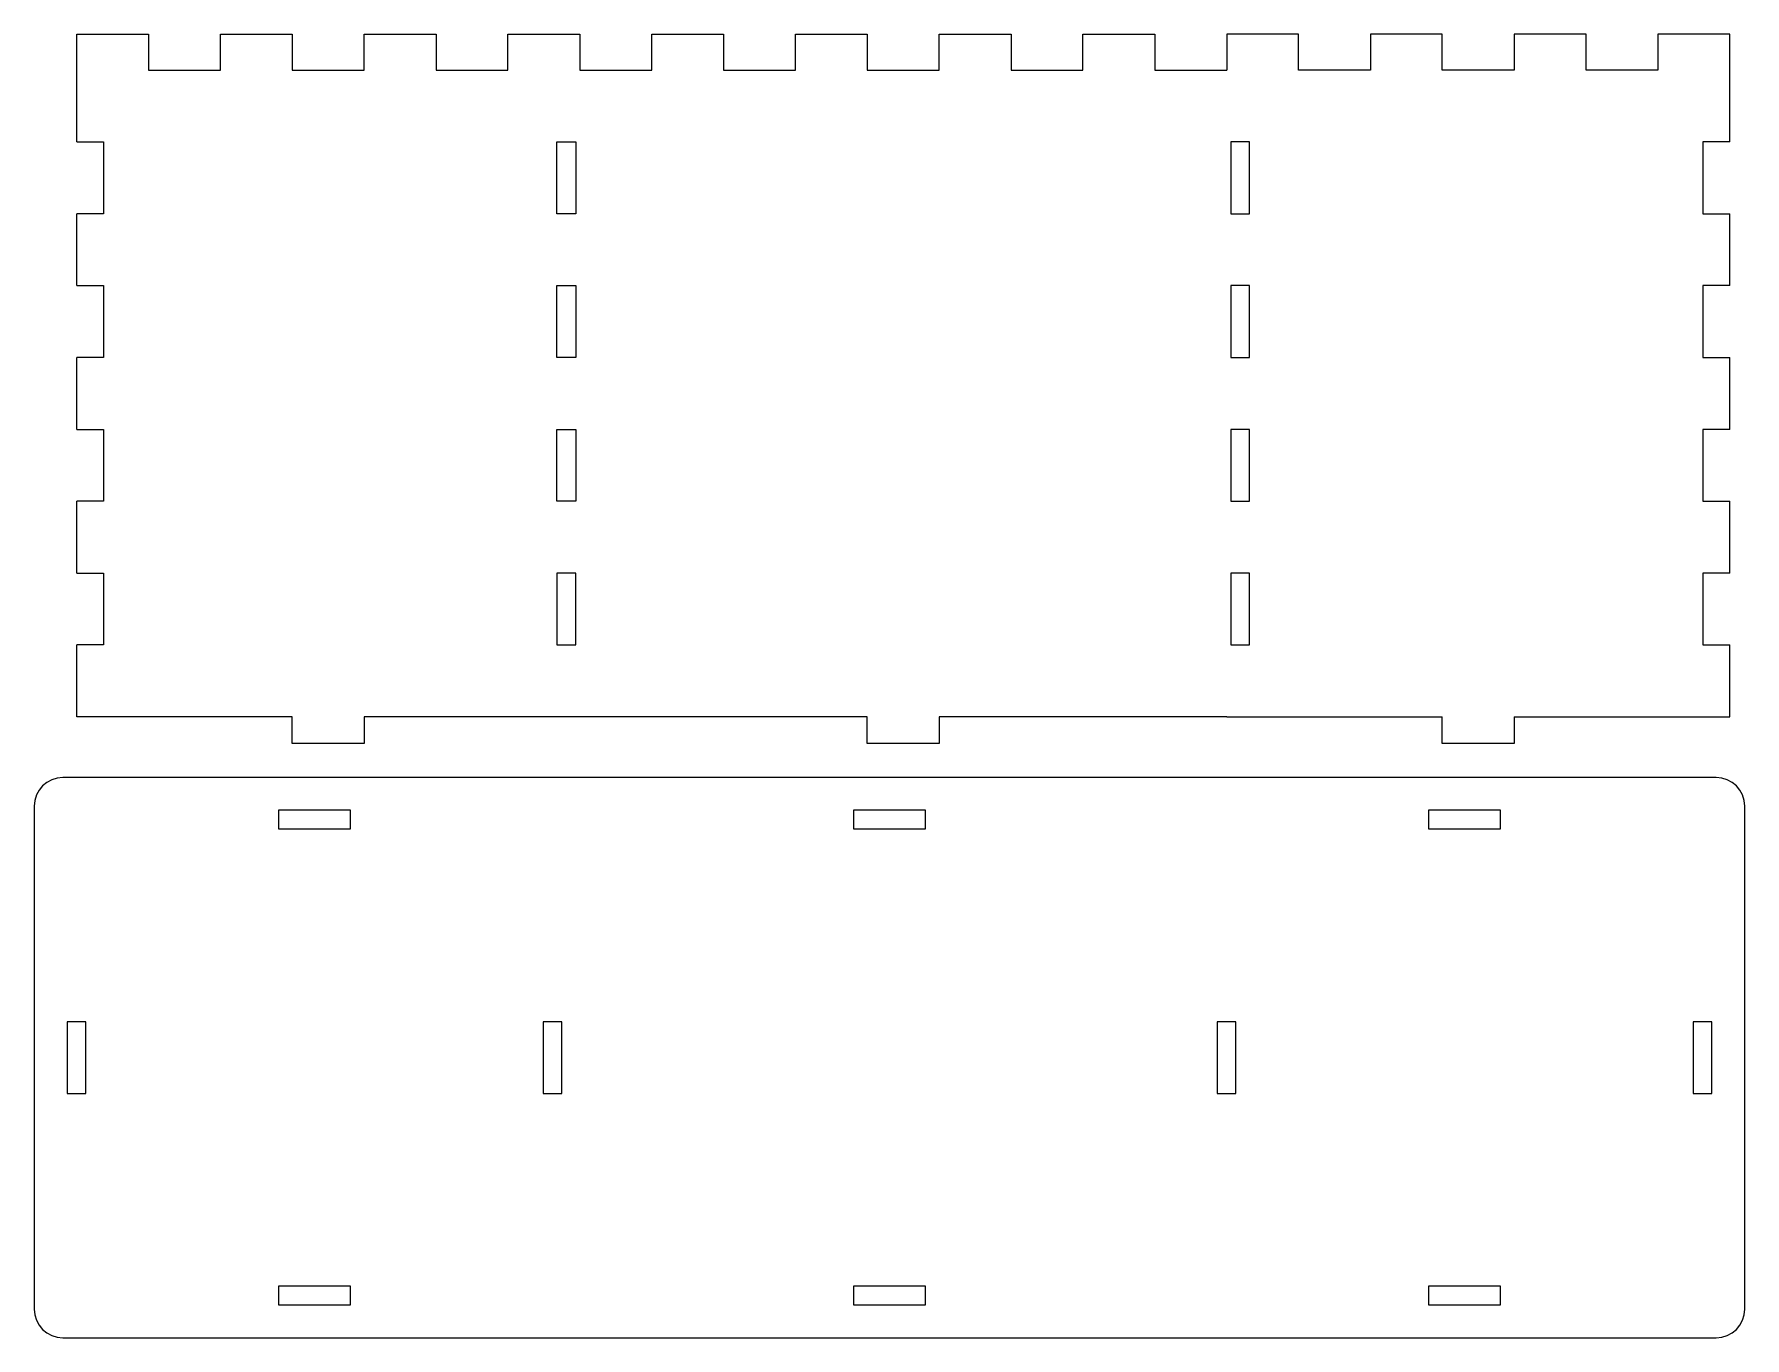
# Model space of a CAD drawing. Header units: millimetres. Extents: x -185 to 297, y -94 to 197.
# Drawn here: x 59.1 to 297.1, y -94.5 to 87 of the extents above; entities that cross this region are included whole.
import ezdxf

# ---------------------------------------------------------------- set-up
doc = ezdxf.new("R2010")
doc.units = ezdxf.units.MM
doc.header["$MEASUREMENT"] = 0
doc.layers.add('layer 1', color=7, linetype='Continuous')

msp = doc.modelspace()

# ---------------------------------------------------------------- linework, layer by layer
at = {"layer": 'layer 1', "color": 240, "lineweight": 9}
for points, knots in [([(64.9675, 86.9622), (64.9675, 86.9622), (74.9675, 86.9622), (74.9675, 86.9622), (74.9675, 86.9622), (74.9675, 86.9622), (74.9675, 81.9622), (74.9675, 81.9622)], [0, 0, 0, 0, 0.33333333, 0.33333333, 0.33333333, 0.33333333, 1, 1, 1, 1]), ([(84.9675, 86.9622), (84.9675, 86.9622), (94.9675, 86.9622), (94.9675, 86.9622), (94.9675, 86.9622), (94.9675, 86.9622), (94.9675, 81.9622), (94.9675, 81.9622)], [0, 0, 0, 0, 0.33333333, 0.33333333, 0.33333333, 0.33333333, 1, 1, 1, 1]), ([(104.9675, 86.9622), (104.9675, 86.9622), (114.9675, 86.9622), (114.9675, 86.9622), (114.9675, 86.9622), (114.9675, 86.9622), (114.9675, 81.9622), (114.9675, 81.9622)], [0, 0, 0, 0, 0.33333333, 0.33333333, 0.33333333, 0.33333333, 1, 1, 1, 1]), ([(124.9675, 86.9622), (124.9675, 86.9622), (134.9675, 86.9622), (134.9675, 86.9622), (134.9675, 86.9622), (134.9675, 86.9622), (134.9675, 81.9622), (134.9675, 81.9622)], [0, 0, 0, 0, 0.33333333, 0.33333333, 0.33333333, 0.33333333, 1, 1, 1, 1]), ([(144.9675, 86.9622), (144.9675, 86.9622), (154.9675, 86.9622), (154.9675, 86.9622), (154.9675, 86.9622), (154.9675, 86.9622), (154.9675, 81.9622), (154.9675, 81.9622)], [0, 0, 0, 0, 0.33333333, 0.33333333, 0.33333333, 0.33333333, 1, 1, 1, 1]), ([(164.9675, 86.9622), (164.9675, 86.9622), (174.9675, 86.9622), (174.9675, 86.9622), (174.9675, 86.9622), (174.9675, 86.9622), (174.9675, 81.9622), (174.9675, 81.9622)], [0, 0, 0, 0, 0.33333333, 0.33333333, 0.33333333, 0.33333333, 1, 1, 1, 1]), ([(184.9675, 86.9622), (184.9675, 86.9622), (194.9675, 86.9622), (194.9675, 86.9622), (194.9675, 86.9622), (194.9675, 86.9622), (194.9675, 81.9622), (194.9675, 81.9622)], [0, 0, 0, 0, 0.33333333, 0.33333333, 0.33333333, 0.33333333, 1, 1, 1, 1]), ([(204.9675, 86.9622), (204.9675, 86.9622), (214.9675, 86.9622), (214.9675, 86.9622), (214.9675, 86.9622), (214.9675, 86.9622), (214.9675, 81.9622), (214.9675, 81.9622)], [0, 0, 0, 0, 0.33333333, 0.33333333, 0.33333333, 0.33333333, 1, 1, 1, 1]), ([(234.9675, 86.9622), (234.9675, 86.9622), (224.9675, 86.9622), (224.9675, 86.9622), (224.9675, 86.9622), (224.9675, 86.9622), (224.9675, 81.9622), (224.9675, 81.9622)], [0, 0, 0, 0, 0.33333333, 0.33333333, 0.33333333, 0.33333333, 1, 1, 1, 1]), ([(254.9675, 86.9622), (254.9675, 86.9622), (244.9675, 86.9622), (244.9675, 86.9622), (244.9675, 86.9622), (244.9675, 86.9622), (244.9675, 81.9622), (244.9675, 81.9622)], [0, 0, 0, 0, 0.33333333, 0.33333333, 0.33333333, 0.33333333, 1, 1, 1, 1]), ([(274.9675, 86.9622), (274.9675, 86.9622), (264.9675, 86.9622), (264.9675, 86.9622), (264.9675, 86.9622), (264.9675, 86.9622), (264.9675, 81.9622), (264.9675, 81.9622)], [0, 0, 0, 0, 0.33333333, 0.33333333, 0.33333333, 0.33333333, 1, 1, 1, 1]), ([(294.9675, 86.9622), (294.9675, 86.9622), (284.9675, 86.9622), (284.9675, 86.9622), (284.9675, 86.9622), (284.9675, 86.9622), (284.9675, 81.9622), (284.9675, 81.9622)], [0, 0, 0, 0, 0.33333333, 0.33333333, 0.33333333, 0.33333333, 1, 1, 1, 1]), ([(64.9675, 71.9622), (64.9675, 71.9622), (68.7175, 71.9622), (68.7175, 71.9622), (68.7175, 71.9622), (68.7175, 71.9622), (68.7175, 61.9622), (68.7175, 61.9622), (68.7175, 61.9622), (68.7175, 61.9622), (64.9675, 61.9622), (64.9675, 61.9622)], [0, 0, 0, 0, 0.25, 0.25, 0.25, 0.25, 0.5, 0.5, 0.5, 0.5, 1, 1, 1, 1]), ([(131.7926, 61.9622), (131.7926, 61.9622), (131.7926, 71.9622), (131.7926, 71.9622), (131.7926, 71.9622), (131.7926, 71.9622), (134.3925, 71.9622), (134.3925, 71.9622)], [0, 0, 0, 0, 0.33333333, 0.33333333, 0.33333333, 0.33333333, 1, 1, 1, 1]), ([(228.1424, 61.9622), (228.1424, 61.9622), (228.1424, 71.9622), (228.1424, 71.9622), (228.1424, 71.9622), (228.1424, 71.9622), (225.5425, 71.9622), (225.5425, 71.9622)], [0, 0, 0, 0, 0.33333333, 0.33333333, 0.33333333, 0.33333333, 1, 1, 1, 1]), ([(294.9675, 71.9622), (294.9675, 71.9622), (291.2175, 71.9622), (291.2175, 71.9622), (291.2175, 71.9622), (291.2175, 71.9622), (291.2175, 61.9622), (291.2175, 61.9622), (291.2175, 61.9622), (291.2175, 61.9622), (294.9675, 61.9622), (294.9675, 61.9622)], [0, 0, 0, 0, 0.25, 0.25, 0.25, 0.25, 0.5, 0.5, 0.5, 0.5, 1, 1, 1, 1]), ([(64.9675, 51.9622), (64.9675, 51.9622), (68.7175, 51.9622), (68.7175, 51.9622), (68.7175, 51.9622), (68.7175, 51.9622), (68.7175, 41.9622), (68.7175, 41.9622), (68.7175, 41.9622), (68.7175, 41.9622), (64.9675, 41.9622), (64.9675, 41.9622)], [0, 0, 0, 0, 0.25, 0.25, 0.25, 0.25, 0.5, 0.5, 0.5, 0.5, 1, 1, 1, 1]), ([(131.7926, 41.9622), (131.7926, 41.9622), (131.7926, 51.9622), (131.7926, 51.9622), (131.7926, 51.9622), (131.7926, 51.9622), (134.3925, 51.9622), (134.3925, 51.9622)], [0, 0, 0, 0, 0.33333333, 0.33333333, 0.33333333, 0.33333333, 1, 1, 1, 1]), ([(228.1424, 41.9622), (228.1424, 41.9622), (228.1424, 51.9622), (228.1424, 51.9622), (228.1424, 51.9622), (228.1424, 51.9622), (225.5425, 51.9622), (225.5425, 51.9622)], [0, 0, 0, 0, 0.33333333, 0.33333333, 0.33333333, 0.33333333, 1, 1, 1, 1]), ([(294.9675, 51.9622), (294.9675, 51.9622), (291.2175, 51.9622), (291.2175, 51.9622), (291.2175, 51.9622), (291.2175, 51.9622), (291.2175, 41.9622), (291.2175, 41.9622), (291.2175, 41.9622), (291.2175, 41.9622), (294.9675, 41.9622), (294.9675, 41.9622)], [0, 0, 0, 0, 0.25, 0.25, 0.25, 0.25, 0.5, 0.5, 0.5, 0.5, 1, 1, 1, 1]), ([(64.9675, 31.9622), (64.9675, 31.9622), (68.7175, 31.9622), (68.7175, 31.9622), (68.7175, 31.9622), (68.7175, 31.9622), (68.7175, 21.9622), (68.7175, 21.9622), (68.7175, 21.9622), (68.7175, 21.9622), (64.9675, 21.9622), (64.9675, 21.9622)], [0, 0, 0, 0, 0.25, 0.25, 0.25, 0.25, 0.5, 0.5, 0.5, 0.5, 1, 1, 1, 1]), ([(131.7926, 21.9622), (131.7926, 21.9622), (131.7926, 31.9622), (131.7926, 31.9622), (131.7926, 31.9622), (131.7926, 31.9622), (134.3925, 31.9622), (134.3925, 31.9622)], [0, 0, 0, 0, 0.33333333, 0.33333333, 0.33333333, 0.33333333, 1, 1, 1, 1]), ([(228.1424, 21.9622), (228.1424, 21.9622), (228.1424, 31.9622), (228.1424, 31.9622), (228.1424, 31.9622), (228.1424, 31.9622), (225.5425, 31.9622), (225.5425, 31.9622)], [0, 0, 0, 0, 0.33333333, 0.33333333, 0.33333333, 0.33333333, 1, 1, 1, 1]), ([(294.9675, 31.9622), (294.9675, 31.9622), (291.2175, 31.9622), (291.2175, 31.9622), (291.2175, 31.9622), (291.2175, 31.9622), (291.2175, 21.9622), (291.2175, 21.9622), (291.2175, 21.9622), (291.2175, 21.9622), (294.9675, 21.9622), (294.9675, 21.9622)], [0, 0, 0, 0, 0.25, 0.25, 0.25, 0.25, 0.5, 0.5, 0.5, 0.5, 1, 1, 1, 1]), ([(64.9675, 11.9622), (64.9675, 11.9622), (68.7175, 11.9622), (68.7175, 11.9622), (68.7175, 11.9622), (68.7175, 11.9622), (68.7175, 1.9622), (68.7175, 1.9622), (68.7175, 1.9622), (68.7175, 1.9622), (64.9675, 1.9622), (64.9675, 1.9622)], [0, 0, 0, 0, 0.25, 0.25, 0.25, 0.25, 0.5, 0.5, 0.5, 0.5, 1, 1, 1, 1]), ([(131.7926, 1.9622), (131.7926, 1.9622), (131.7926, 11.9622), (131.7926, 11.9622), (131.7926, 11.9622), (131.7926, 11.9622), (134.3925, 11.9622), (134.3925, 11.9622), (134.3925, 11.9622), (134.3925, 11.9622), (134.3925, 1.9622), (134.3925, 1.9622), (134.3925, 1.9622), (134.3925, 1.9622), (131.7926, 1.9622), (131.7926, 1.9622)], [0, 0, 0, 0, 0.2, 0.2, 0.2, 0.2, 0.4, 0.4, 0.4, 0.4, 0.6, 0.6, 0.6, 0.6, 1, 1, 1, 1]), ([(225.5425, 1.9622), (225.5425, 1.9622), (225.5425, 11.9622), (225.5425, 11.9622), (225.5425, 11.9622), (225.5425, 11.9622), (228.1424, 11.9622), (228.1424, 11.9622), (228.1424, 11.9622), (228.1424, 11.9622), (228.1424, 1.9622), (228.1424, 1.9622), (228.1424, 1.9622), (228.1424, 1.9622), (225.5425, 1.9622), (225.5425, 1.9622)], [0, 0, 0, 0, 0.2, 0.2, 0.2, 0.2, 0.4, 0.4, 0.4, 0.4, 0.6, 0.6, 0.6, 0.6, 1, 1, 1, 1]), ([(294.9675, 11.9622), (294.9675, 11.9622), (291.2175, 11.9622), (291.2175, 11.9622), (291.2175, 11.9622), (291.2175, 11.9622), (291.2175, 1.9622), (291.2175, 1.9622), (291.2175, 1.9622), (291.2175, 1.9622), (294.9675, 1.9622), (294.9675, 1.9622)], [0, 0, 0, 0, 0.25, 0.25, 0.25, 0.25, 0.5, 0.5, 0.5, 0.5, 1, 1, 1, 1]), ([(94.9675, -8.0378), (94.9675, -8.0378), (64.9675, -8.0378), (64.9675, -8.0378), (64.9675, -8.0378), (64.9675, -8.0378), (64.9675, 1.9622), (64.9675, 1.9622)], [0, 0, 0, 0, 0.33333333, 0.33333333, 0.33333333, 0.33333333, 1, 1, 1, 1]), ([(264.9675, -8.0378), (264.9675, -8.0378), (294.9675, -8.0378), (294.9675, -8.0378), (294.9675, -8.0378), (294.9675, -8.0378), (294.9675, 1.9622), (294.9675, 1.9622)], [0, 0, 0, 0, 0.33333333, 0.33333333, 0.33333333, 0.33333333, 1, 1, 1, 1]), ([(104.9675, -8.0378), (104.9675, -8.0378), (104.9675, -11.7878), (104.9675, -11.7878), (104.9675, -11.7878), (104.9675, -11.7878), (94.9675, -11.7878), (94.9675, -11.7878), (94.9675, -11.7878), (94.9675, -11.7878), (94.9675, -8.0378), (94.9675, -8.0378)], [0, 0, 0, 0, 0.25, 0.25, 0.25, 0.25, 0.5, 0.5, 0.5, 0.5, 1, 1, 1, 1]), ([(184.9675, -8.0378), (184.9675, -8.0378), (184.9675, -11.7878), (184.9675, -11.7878), (184.9675, -11.7878), (184.9675, -11.7878), (174.9675, -11.7878), (174.9675, -11.7878), (174.9675, -11.7878), (174.9675, -11.7878), (174.9675, -8.0378), (174.9675, -8.0378)], [0, 0, 0, 0, 0.25, 0.25, 0.25, 0.25, 0.5, 0.5, 0.5, 0.5, 1, 1, 1, 1]), ([(264.9675, -8.0378), (264.9675, -8.0378), (264.9675, -11.7878), (264.9675, -11.7878), (264.9675, -11.7878), (264.9675, -11.7878), (254.9675, -11.7878), (254.9675, -11.7878), (254.9675, -11.7878), (254.9675, -11.7878), (254.9675, -8.0378), (254.9675, -8.0378)], [0, 0, 0, 0, 0.25, 0.25, 0.25, 0.25, 0.5, 0.5, 0.5, 0.5, 1, 1, 1, 1]), ([(63.0555, -16.4872), (63.0555, -16.4872), (293.0555, -16.4872), (293.0555, -16.4872), (293.0555, -16.4872), (295.2586, -16.4872), (297.0555, -18.2841), (297.0555, -20.4872), (297.0555, -20.4872), (297.0555, -20.4872), (297.0555, -90.4872), (297.0555, -90.4872), (297.0555, -90.4872), (297.0555, -92.6903), (295.2586, -94.4872), (293.0555, -94.4872), (293.0555, -94.4872), (293.0555, -94.4872), (63.0555, -94.4872), (63.0555, -94.4872), (63.0555, -94.4872), (60.8524, -94.4872), (59.0555, -92.6903), (59.0555, -90.4872), (59.0555, -90.4872), (59.0555, -90.4872), (59.0555, -20.4872), (59.0555, -20.4872), (59.0555, -20.4872), (59.0555, -18.2841), (60.8524, -16.4872), (63.0555, -16.4872)], [0, 0, 0, 0, 0.11111111, 0.11111111, 0.11111111, 0.11111111, 0.22222222, 0.22222222, 0.22222222, 0.22222222, 0.33333333, 0.33333333, 0.33333333, 0.33333333, 0.44444444, 0.44444444, 0.44444444, 0.44444444, 0.55555556, 0.55555556, 0.55555556, 0.55555556, 0.66666667, 0.66666667, 0.66666667, 0.66666667, 0.77777778, 0.77777778, 0.77777778, 0.77777778, 1, 1, 1, 1]), ([(93.0555, -21.0622), (93.0555, -21.0622), (103.0555, -21.0622), (103.0555, -21.0622), (103.0555, -21.0622), (103.0555, -21.0622), (103.0555, -23.6622), (103.0555, -23.6622), (103.0555, -23.6622), (103.0555, -23.6622), (93.0555, -23.6622), (93.0555, -23.6622), (93.0555, -23.6622), (93.0555, -23.6622), (93.0555, -21.0622), (93.0555, -21.0622)], [0, 0, 0, 0, 0.2, 0.2, 0.2, 0.2, 0.4, 0.4, 0.4, 0.4, 0.6, 0.6, 0.6, 0.6, 1, 1, 1, 1]), ([(173.0555, -21.0622), (173.0555, -21.0622), (183.0555, -21.0622), (183.0555, -21.0622), (183.0555, -21.0622), (183.0555, -21.0622), (183.0555, -23.6622), (183.0555, -23.6622), (183.0555, -23.6622), (183.0555, -23.6622), (173.0555, -23.6622), (173.0555, -23.6622), (173.0555, -23.6622), (173.0555, -23.6622), (173.0555, -21.0622), (173.0555, -21.0622)], [0, 0, 0, 0, 0.2, 0.2, 0.2, 0.2, 0.4, 0.4, 0.4, 0.4, 0.6, 0.6, 0.6, 0.6, 1, 1, 1, 1]), ([(253.0555, -21.0622), (253.0555, -21.0622), (263.0555, -21.0622), (263.0555, -21.0622), (263.0555, -21.0622), (263.0555, -21.0622), (263.0555, -23.6622), (263.0555, -23.6622), (263.0555, -23.6622), (263.0555, -23.6622), (253.0555, -23.6622), (253.0555, -23.6622), (253.0555, -23.6622), (253.0555, -23.6622), (253.0555, -21.0622), (253.0555, -21.0622)], [0, 0, 0, 0, 0.2, 0.2, 0.2, 0.2, 0.4, 0.4, 0.4, 0.4, 0.6, 0.6, 0.6, 0.6, 1, 1, 1, 1]), ([(63.6305, -60.4872), (63.6305, -60.4872), (63.6305, -50.4872), (63.6305, -50.4872), (63.6305, -50.4872), (63.6305, -50.4872), (66.2305, -50.4872), (66.2305, -50.4872), (66.2305, -50.4872), (66.2305, -50.4872), (66.2305, -60.4872), (66.2305, -60.4872), (66.2305, -60.4872), (66.2305, -60.4872), (63.6305, -60.4872), (63.6305, -60.4872)], [0, 0, 0, 0, 0.2, 0.2, 0.2, 0.2, 0.4, 0.4, 0.4, 0.4, 0.6, 0.6, 0.6, 0.6, 1, 1, 1, 1]), ([(129.8805, -60.4872), (129.8805, -60.4872), (129.8805, -50.4872), (129.8805, -50.4872), (129.8805, -50.4872), (129.8805, -50.4872), (132.4805, -50.4872), (132.4805, -50.4872), (132.4805, -50.4872), (132.4805, -50.4872), (132.4805, -60.4872), (132.4805, -60.4872), (132.4805, -60.4872), (132.4805, -60.4872), (129.8805, -60.4872), (129.8805, -60.4872)], [0, 0, 0, 0, 0.2, 0.2, 0.2, 0.2, 0.4, 0.4, 0.4, 0.4, 0.6, 0.6, 0.6, 0.6, 1, 1, 1, 1]), ([(223.6305, -60.4872), (223.6305, -60.4872), (223.6305, -50.4872), (223.6305, -50.4872), (223.6305, -50.4872), (223.6305, -50.4872), (226.2305, -50.4872), (226.2305, -50.4872), (226.2305, -50.4872), (226.2305, -50.4872), (226.2305, -60.4872), (226.2305, -60.4872), (226.2305, -60.4872), (226.2305, -60.4872), (223.6305, -60.4872), (223.6305, -60.4872)], [0, 0, 0, 0, 0.2, 0.2, 0.2, 0.2, 0.4, 0.4, 0.4, 0.4, 0.6, 0.6, 0.6, 0.6, 1, 1, 1, 1]), ([(289.8805, -60.4872), (289.8805, -60.4872), (289.8805, -50.4872), (289.8805, -50.4872), (289.8805, -50.4872), (289.8805, -50.4872), (292.4805, -50.4872), (292.4805, -50.4872), (292.4805, -50.4872), (292.4805, -50.4872), (292.4805, -60.4872), (292.4805, -60.4872), (292.4805, -60.4872), (292.4805, -60.4872), (289.8805, -60.4872), (289.8805, -60.4872)], [0, 0, 0, 0, 0.2, 0.2, 0.2, 0.2, 0.4, 0.4, 0.4, 0.4, 0.6, 0.6, 0.6, 0.6, 1, 1, 1, 1]), ([(93.0556, -87.3122), (93.0556, -87.3122), (103.0556, -87.3122), (103.0556, -87.3122), (103.0556, -87.3122), (103.0556, -87.3122), (103.0556, -89.9122), (103.0556, -89.9122), (103.0556, -89.9122), (103.0556, -89.9122), (93.0556, -89.9122), (93.0556, -89.9122), (93.0556, -89.9122), (93.0556, -89.9122), (93.0556, -87.3122), (93.0556, -87.3122)], [0, 0, 0, 0, 0.2, 0.2, 0.2, 0.2, 0.4, 0.4, 0.4, 0.4, 0.6, 0.6, 0.6, 0.6, 1, 1, 1, 1]), ([(173.0556, -87.3122), (173.0556, -87.3122), (183.0556, -87.3122), (183.0556, -87.3122), (183.0556, -87.3122), (183.0556, -87.3122), (183.0556, -89.9122), (183.0556, -89.9122), (183.0556, -89.9122), (183.0556, -89.9122), (173.0556, -89.9122), (173.0556, -89.9122), (173.0556, -89.9122), (173.0556, -89.9122), (173.0556, -87.3122), (173.0556, -87.3122)], [0, 0, 0, 0, 0.2, 0.2, 0.2, 0.2, 0.4, 0.4, 0.4, 0.4, 0.6, 0.6, 0.6, 0.6, 1, 1, 1, 1]), ([(253.0556, -87.3122), (253.0556, -87.3122), (263.0556, -87.3122), (263.0556, -87.3122), (263.0556, -87.3122), (263.0556, -87.3122), (263.0556, -89.9122), (263.0556, -89.9122), (263.0556, -89.9122), (263.0556, -89.9122), (253.0556, -89.9122), (253.0556, -89.9122), (253.0556, -89.9122), (253.0556, -89.9122), (253.0556, -87.3122), (253.0556, -87.3122)], [0, 0, 0, 0, 0.2, 0.2, 0.2, 0.2, 0.4, 0.4, 0.4, 0.4, 0.6, 0.6, 0.6, 0.6, 1, 1, 1, 1])]:
    msp.add_open_spline(points, degree=3, knots=knots, dxfattribs=at)
for points in [[(64.9675, 81.9622), (64.9675, 81.9622), (64.9675, 86.9622), (64.9675, 86.9622)], [(84.9675, 81.9622), (84.9675, 81.9622), (84.9675, 86.9622), (84.9675, 86.9622)], [(104.9675, 81.9622), (104.9675, 81.9622), (104.9675, 86.9622), (104.9675, 86.9622)], [(124.9675, 81.9622), (124.9675, 81.9622), (124.9675, 86.9622), (124.9675, 86.9622)], [(144.9675, 81.9622), (144.9675, 81.9622), (144.9675, 86.9622), (144.9675, 86.9622)], [(164.9675, 81.9622), (164.9675, 81.9622), (164.9675, 86.9622), (164.9675, 86.9622)], [(184.9675, 81.9622), (184.9675, 81.9622), (184.9675, 86.9622), (184.9675, 86.9622)], [(204.9675, 81.9622), (204.9675, 81.9622), (204.9675, 86.9622), (204.9675, 86.9622)], [(234.9675, 81.9622), (234.9675, 81.9622), (234.9675, 86.9622), (234.9675, 86.9622)], [(254.9675, 81.9622), (254.9675, 81.9622), (254.9675, 86.9622), (254.9675, 86.9622)], [(274.9675, 81.9622), (274.9675, 81.9622), (274.9675, 86.9622), (274.9675, 86.9622)], [(294.9675, 81.9622), (294.9675, 81.9622), (294.9675, 86.9622), (294.9675, 86.9622)], [(64.9675, 71.9622), (64.9675, 71.9622), (64.9675, 81.9622), (64.9675, 81.9622)], [(74.9675, 81.9622), (74.9675, 81.9622), (84.9675, 81.9622), (84.9675, 81.9622)], [(94.9675, 81.9622), (94.9675, 81.9622), (104.9675, 81.9622), (104.9675, 81.9622)], [(114.9675, 81.9622), (114.9675, 81.9622), (124.9675, 81.9622), (124.9675, 81.9622)], [(134.9675, 81.9622), (134.9675, 81.9622), (144.9675, 81.9622), (144.9675, 81.9622)], [(154.9675, 81.9622), (154.9675, 81.9622), (164.9675, 81.9622), (164.9675, 81.9622)], [(174.9675, 81.9622), (174.9675, 81.9622), (184.9675, 81.9622), (184.9675, 81.9622)], [(194.9675, 81.9622), (194.9675, 81.9622), (204.9675, 81.9622), (204.9675, 81.9622)], [(214.9675, 81.9622), (214.9675, 81.9622), (224.9675, 81.9622), (224.9675, 81.9622)], [(244.9675, 81.9622), (244.9675, 81.9622), (234.9675, 81.9622), (234.9675, 81.9622)], [(264.9675, 81.9622), (264.9675, 81.9622), (254.9675, 81.9622), (254.9675, 81.9622)], [(284.9675, 81.9622), (284.9675, 81.9622), (274.9675, 81.9622), (274.9675, 81.9622)], [(294.9675, 71.9622), (294.9675, 71.9622), (294.9675, 81.9622), (294.9675, 81.9622)], [(134.3925, 71.9622), (134.3925, 68.6289), (134.3925, 65.2955), (134.3925, 61.9622)], [(225.5425, 71.9622), (225.5425, 68.6289), (225.5425, 65.2955), (225.5425, 61.9622)], [(64.9675, 51.9622), (64.9675, 51.9622), (64.9675, 61.9622), (64.9675, 61.9622)], [(134.3925, 61.9622), (134.3925, 61.9622), (131.7926, 61.9622), (131.7926, 61.9622)], [(225.5425, 61.9622), (225.5425, 61.9622), (228.1424, 61.9622), (228.1424, 61.9622)], [(294.9675, 51.9622), (294.9675, 51.9622), (294.9675, 61.9622), (294.9675, 61.9622)], [(134.3925, 51.9622), (134.3925, 48.6289), (134.3925, 45.2955), (134.3925, 41.9622)], [(225.5425, 51.9622), (225.5425, 48.6289), (225.5425, 45.2955), (225.5425, 41.9622)], [(64.9675, 31.9622), (64.9675, 31.9622), (64.9675, 41.9622), (64.9675, 41.9622)], [(134.3925, 41.9622), (134.3925, 41.9622), (131.7926, 41.9622), (131.7926, 41.9622)], [(225.5425, 41.9622), (225.5425, 41.9622), (228.1424, 41.9622), (228.1424, 41.9622)], [(294.9675, 31.9622), (294.9675, 31.9622), (294.9675, 41.9622), (294.9675, 41.9622)], [(134.3925, 31.9622), (134.3925, 28.6289), (134.3925, 25.2955), (134.3925, 21.9622)], [(225.5425, 31.9622), (225.5425, 28.6289), (225.5425, 25.2955), (225.5425, 21.9622)], [(64.9675, 11.9622), (64.9675, 11.9622), (64.9675, 21.9622), (64.9675, 21.9622)], [(134.3925, 21.9622), (134.3925, 21.9622), (131.7926, 21.9622), (131.7926, 21.9622)], [(225.5425, 21.9622), (225.5425, 21.9622), (228.1424, 21.9622), (228.1424, 21.9622)], [(294.9675, 11.9622), (294.9675, 11.9622), (294.9675, 21.9622), (294.9675, 21.9622)], [(134.9675, -8.0378), (134.9675, -8.0378), (104.9675, -8.0378), (104.9675, -8.0378)], [(174.9675, -8.0378), (174.9675, -8.0378), (134.9675, -8.0378), (134.9675, -8.0378)], [(224.9675, -8.0378), (224.9675, -8.0378), (184.9675, -8.0378), (184.9675, -8.0378)], [(224.9675, -8.0378), (224.9675, -8.0378), (254.9675, -8.0378), (254.9675, -8.0378)]]:
    msp.add_open_spline(points, degree=3, dxfattribs=at)

doc.saveas('drawing.dxf')
